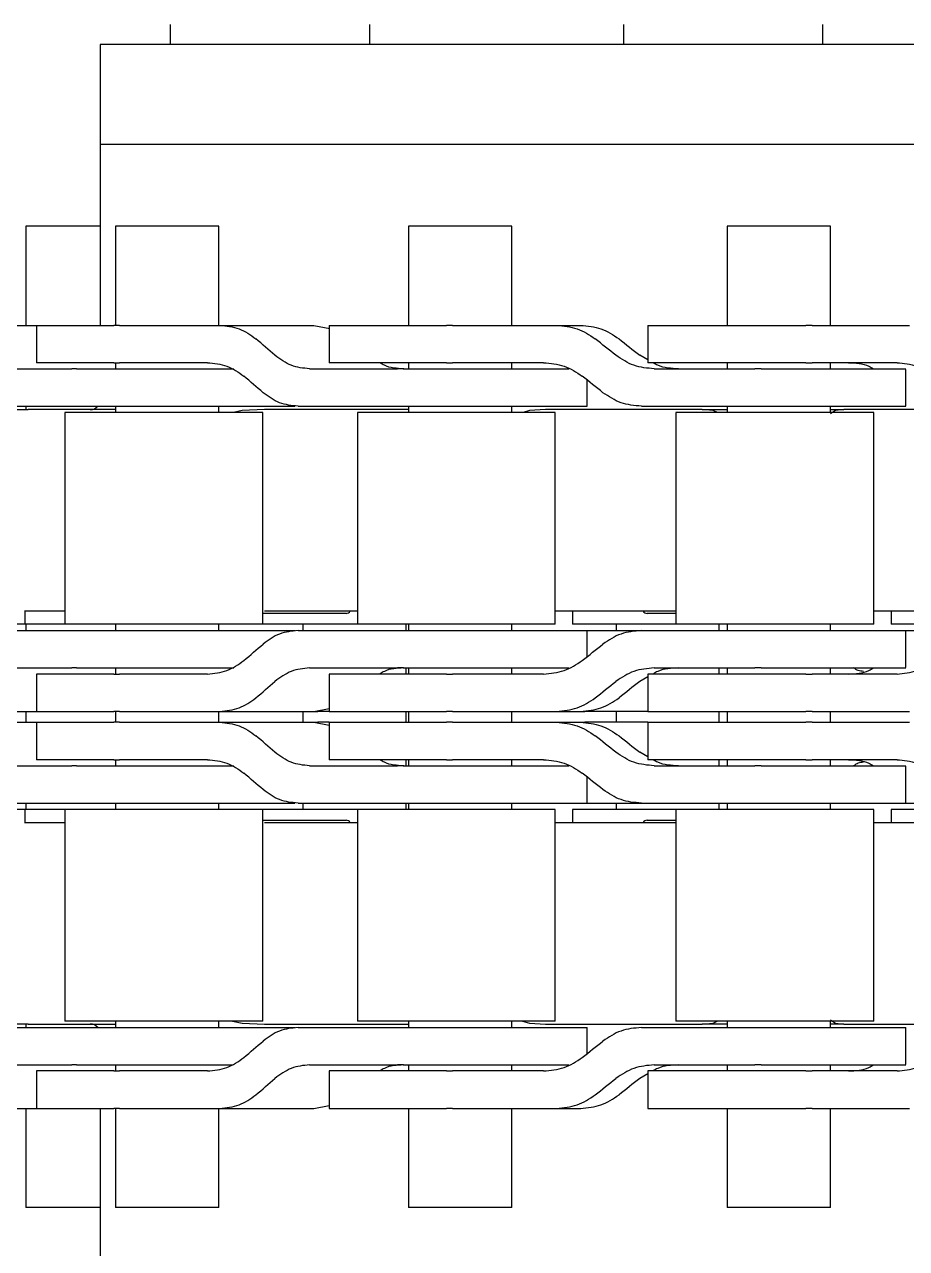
# Model space of a CAD drawing. Header units: millimetres. Extents: x 0 to 11880, y 0 to 8400.
# Drawn here: x 10770.9 to 10841.7, y 5155.5 to 5253.8 of the extents above; entities that cross this region are included whole.
import ezdxf

# ---------------------------------------------------------------- set-up
doc = ezdxf.new("R2010")
doc.units = ezdxf.units.MM
doc.header["$LTSCALE"] = 20

msp = doc.modelspace()

# ---------------------------------------------------------------- linework, layer by layer
at = {"color": 7, "linetype": 'Continuous', "lineweight": 25}
for p, q in [((10782.603, 5253.846), (10782.603, 5252.246)), ((10798.603, 5252.246), (10798.603, 5253.846)), ((10818.976, 5253.846), (10818.976, 5252.246)), ((10834.976, 5252.246), (10834.976, 5253.846)), ((10776.976, 5252.246), (10776.976, 5244.246)), ((10876.976, 5252.246), (10776.976, 5252.246)), ((10776.976, 5244.246), (10776.976, 5229.686)), ((10776.976, 5244.246), (10876.976, 5244.246)), ((10770.998, 5237.646), (10770.998, 5229.686)), ((10772.367, 5237.646), (10770.998, 5237.646)), ((10776.976, 5237.646), (10772.367, 5237.646)), ((10778.211, 5237.646), (10778.211, 5229.686)), ((10786.133, 5237.646), (10778.211, 5237.646)), ((10786.491, 5237.646), (10786.133, 5237.646)), ((10786.491, 5229.686), (10786.491, 5237.646)), ((10801.719, 5237.646), (10801.719, 5229.686)), ((10809.999, 5237.646), (10801.719, 5237.646)), ((10809.999, 5229.686), (10809.999, 5237.646)), ((10827.293, 5237.646), (10827.293, 5229.686)), ((10835.573, 5237.646), (10827.293, 5237.646)), ((10835.573, 5229.686), (10835.573, 5237.646)), ((10763.506, 5229.686), (10771.851, 5229.686)), ((10771.851, 5229.686), (10771.851, 5226.686)), ((10771.851, 5229.686), (10778.08, 5229.686)), ((10778.537, 5229.686), (10778.08, 5229.686)), ((10778.537, 5229.686), (10779.601, 5229.686)), ((10779.601, 5229.686), (10786.575, 5229.686)), ((10786.575, 5229.686), (10794.128, 5229.686)), ((10794.128, 5229.686), (10795.417, 5229.44)), ((10795.359, 5229.686), (10795.359, 5226.686)), ((10795.359, 5229.686), (10804.761, 5229.686)), ((10805.258, 5229.686), (10804.761, 5229.686)), ((10805.258, 5229.686), (10806.374, 5229.686)), ((10806.374, 5229.686), (10813.598, 5229.686)), ((10813.598, 5229.686), (10815.539, 5229.686)), ((10820.933, 5229.686), (10820.933, 5226.686)), ((10820.933, 5229.686), (10833.617, 5229.686)), ((10834.106, 5229.686), (10833.617, 5229.686)), ((10834.106, 5229.686), (10835.165, 5229.686)), ((10835.165, 5229.686), (10841.93, 5229.686)), ((10778.08, 5226.686), (10771.851, 5226.686)), ((10778.08, 5226.686), (10778.537, 5226.686)), ((10778.211, 5226.686), (10778.211, 5226.196)), ((10779.601, 5226.686), (10778.537, 5226.686)), ((10785.581, 5226.686), (10779.601, 5226.686)), ((10804.761, 5226.686), (10795.359, 5226.686)), ((10801.719, 5226.686), (10801.719, 5226.196)), ((10804.761, 5226.686), (10805.258, 5226.686)), ((10806.374, 5226.686), (10805.258, 5226.686)), ((10812.548, 5226.686), (10806.374, 5226.686)), ((10809.999, 5226.196), (10809.999, 5226.686)), ((10820.933, 5226.915), (10820.274, 5227.278)), ((10833.617, 5226.686), (10820.933, 5226.686)), ((10827.293, 5226.686), (10827.293, 5226.196)), ((10833.617, 5226.686), (10834.106, 5226.686)), ((10835.165, 5226.686), (10834.106, 5226.686)), ((10840.927, 5226.686), (10835.165, 5226.686)), ((10835.573, 5226.196), (10835.573, 5226.686)), ((10769.365, 5226.196), (10773.949, 5226.196)), ((10773.949, 5226.196), (10774.689, 5226.196)), ((10775.061, 5226.196), (10774.689, 5226.196)), ((10775.061, 5226.196), (10787.7, 5226.196)), ((10793.777, 5226.196), (10799.865, 5226.196)), ((10799.865, 5226.196), (10800.827, 5226.196)), ((10801.284, 5226.196), (10800.827, 5226.196)), ((10801.284, 5226.196), (10814.594, 5226.196)), ((10821.439, 5226.196), (10828.435, 5226.196)), ((10828.435, 5226.196), (10829.525, 5226.196)), ((10830.022, 5226.196), (10829.525, 5226.196)), ((10830.022, 5226.196), (10841.619, 5226.196)), ((10841.619, 5223.196), (10841.619, 5226.152)), ((10816.055, 5223.196), (10816.055, 5225.29)), ((10767.351, 5222.915), (10771.198, 5222.915)), ((10768.636, 5223.196), (10773.949, 5223.196)), ((10771.198, 5222.915), (10769.116, 5222.837)), ((10770.998, 5223.196), (10770.998, 5222.915)), ((10778.211, 5222.915), (10771.198, 5222.915)), ((10773.949, 5223.196), (10774.689, 5223.196)), ((10774.147, 5222.696), (10774.147, 5205.676)), ((10787.987, 5222.696), (10774.147, 5222.696)), ((10774.689, 5223.196), (10775.061, 5223.196)), ((10775.061, 5223.196), (10792.587, 5223.196)), ((10778.211, 5223.196), (10778.211, 5222.696)), ((10786.491, 5222.696), (10786.491, 5223.196)), ((10788.377, 5222.837), (10787.666, 5222.696)), ((10790.027, 5222.696), (10787.987, 5222.696)), ((10790.149, 5222.915), (10788.377, 5222.837)), ((10790.027, 5205.676), (10790.027, 5222.696)), ((10801.706, 5222.915), (10790.149, 5222.915)), ((10792.852, 5223.196), (10799.865, 5223.196)), ((10797.615, 5222.696), (10797.615, 5205.676)), ((10812.808, 5222.696), (10797.615, 5222.696)), ((10799.865, 5223.196), (10800.827, 5223.196)), ((10800.827, 5223.196), (10801.284, 5223.196)), ((10801.284, 5223.196), (10816.055, 5223.196)), ((10801.719, 5223.196), (10801.719, 5222.696)), ((10809.999, 5222.696), (10809.999, 5223.196)), ((10811.417, 5222.837), (10810.931, 5222.696)), ((10812.706, 5222.915), (10811.417, 5222.837)), ((10825.287, 5222.915), (10812.706, 5222.915)), ((10813.495, 5222.696), (10812.808, 5222.696)), ((10813.495, 5205.676), (10813.495, 5222.696)), ((10820.407, 5223.196), (10828.435, 5223.196)), ((10823.179, 5222.696), (10823.179, 5205.676)), ((10839.059, 5222.696), (10823.179, 5222.696)), ((10826.18, 5222.837), (10825.287, 5222.915)), ((10825.287, 5222.915), (10827.293, 5222.915)), ((10826.517, 5222.696), (10826.18, 5222.837)), ((10827.293, 5223.196), (10827.293, 5222.696)), ((10828.435, 5223.196), (10829.525, 5223.196)), ((10829.525, 5223.196), (10830.022, 5223.196)), ((10830.022, 5223.196), (10841.619, 5223.196)), ((10835.573, 5222.696), (10835.573, 5223.196)), ((10835.573, 5222.915), (10836.659, 5222.915)), ((10835.98, 5222.837), (10835.573, 5222.569)), ((10836.659, 5222.915), (10835.98, 5222.837)), ((10849.034, 5222.915), (10836.659, 5222.915)), ((10839.059, 5205.676), (10839.059, 5222.696)), ((10770.906, 5206.757), (10771.198, 5206.746)), ((10770.953, 5205.676), (10770.953, 5206.746)), ((10770.953, 5206.746), (10771.198, 5206.746)), ((10771.198, 5206.746), (10774.147, 5206.746)), ((10796.703, 5206.546), (10790.027, 5206.546)), ((10790.149, 5206.746), (10797.615, 5206.746)), ((10813.495, 5206.746), (10823.179, 5206.746)), ((10814.892, 5206.746), (10814.892, 5205.676)), ((10823.179, 5206.546), (10820.876, 5206.546)), ((10839.059, 5206.746), (10848.338, 5206.746)), ((10840.457, 5206.746), (10840.457, 5205.676)), ((10770.953, 5205.676), (10766.983, 5205.676)), ((10768.636, 5205.176), (10773.949, 5205.176)), ((10774.147, 5205.676), (10770.953, 5205.676)), ((10770.998, 5205.676), (10770.998, 5205.176)), ((10773.949, 5205.176), (10774.689, 5205.176)), ((10787.987, 5205.676), (10774.147, 5205.676)), ((10774.689, 5205.176), (10775.061, 5205.176)), ((10775.061, 5205.176), (10792.587, 5205.176)), ((10778.211, 5205.676), (10778.211, 5205.176)), ((10786.491, 5205.176), (10786.491, 5205.676)), ((10790.027, 5205.676), (10787.987, 5205.676)), ((10797.615, 5205.676), (10790.027, 5205.676)), ((10792.852, 5205.176), (10799.865, 5205.176)), ((10793.239, 5205.676), (10793.239, 5205.176)), ((10812.808, 5205.676), (10797.615, 5205.676)), ((10799.865, 5205.176), (10800.827, 5205.176)), ((10800.827, 5205.176), (10801.284, 5205.176)), ((10801.284, 5205.176), (10816.055, 5205.176)), ((10801.519, 5205.176), (10801.519, 5205.676)), ((10801.719, 5205.676), (10801.719, 5205.176)), ((10809.999, 5205.176), (10809.999, 5205.676)), ((10813.495, 5205.676), (10812.808, 5205.676)), ((10823.179, 5205.676), (10814.892, 5205.676)), ((10816.055, 5203.081), (10816.055, 5205.176)), ((10816.055, 5205.176), (10820.394, 5205.176)), ((10818.378, 5205.676), (10818.378, 5205.176)), ((10820.407, 5205.176), (10828.435, 5205.176)), ((10839.059, 5205.676), (10823.179, 5205.676)), ((10826.658, 5205.176), (10826.658, 5205.676)), ((10827.293, 5205.676), (10827.293, 5205.176)), ((10828.435, 5205.176), (10829.525, 5205.176)), ((10829.525, 5205.176), (10830.022, 5205.176)), ((10830.022, 5205.176), (10841.619, 5205.176)), ((10835.573, 5205.176), (10835.573, 5205.676)), ((10848.338, 5205.676), (10840.457, 5205.676)), ((10841.619, 5202.219), (10841.619, 5205.176)), ((10841.619, 5205.176), (10844.126, 5205.176)), ((10769.365, 5202.176), (10773.949, 5202.176)), ((10773.949, 5202.176), (10774.689, 5202.176)), ((10775.061, 5202.176), (10774.689, 5202.176)), ((10775.061, 5202.176), (10787.7, 5202.176)), ((10778.211, 5202.176), (10778.211, 5201.686)), ((10793.777, 5202.176), (10799.865, 5202.176)), ((10799.865, 5202.176), (10800.827, 5202.176)), ((10801.284, 5202.176), (10800.827, 5202.176)), ((10801.284, 5202.176), (10814.594, 5202.176)), ((10801.519, 5201.686), (10801.519, 5202.176)), ((10801.719, 5202.176), (10801.719, 5201.686)), ((10809.999, 5201.686), (10809.999, 5202.176)), ((10821.439, 5202.176), (10828.435, 5202.176)), ((10826.658, 5201.686), (10826.658, 5202.176)), ((10827.293, 5202.176), (10827.293, 5201.686)), ((10828.435, 5202.176), (10829.525, 5202.176)), ((10830.022, 5202.176), (10829.525, 5202.176)), ((10830.022, 5202.176), (10841.619, 5202.176)), ((10835.573, 5201.686), (10835.573, 5202.176)), ((10771.851, 5201.686), (10771.851, 5198.686)), ((10778.08, 5201.686), (10771.851, 5201.686)), ((10778.08, 5201.686), (10778.537, 5201.686)), ((10779.601, 5201.686), (10778.537, 5201.686)), ((10785.581, 5201.686), (10779.601, 5201.686)), ((10795.359, 5201.686), (10795.359, 5198.686)), ((10804.761, 5201.686), (10795.359, 5201.686)), ((10804.761, 5201.686), (10805.258, 5201.686)), ((10806.374, 5201.686), (10805.258, 5201.686)), ((10812.548, 5201.686), (10806.374, 5201.686)), ((10820.933, 5201.457), (10820.274, 5201.093)), ((10820.933, 5201.686), (10820.933, 5198.686)), ((10833.617, 5201.686), (10820.933, 5201.686)), ((10833.617, 5201.686), (10834.106, 5201.686)), ((10835.165, 5201.686), (10834.106, 5201.686)), ((10840.927, 5201.686), (10835.165, 5201.686)), ((10794.128, 5198.686), (10795.359, 5198.921)), ((10763.506, 5198.686), (10771.851, 5198.686)), ((10770.998, 5198.686), (10770.998, 5197.806)), ((10771.851, 5198.686), (10778.08, 5198.686)), ((10778.537, 5198.686), (10778.08, 5198.686)), ((10778.211, 5198.686), (10778.211, 5197.806)), ((10778.537, 5198.686), (10779.601, 5198.686)), ((10779.601, 5198.686), (10786.575, 5198.686)), ((10786.491, 5197.806), (10786.491, 5198.686)), ((10786.575, 5198.686), (10794.128, 5198.686)), ((10793.239, 5198.686), (10793.239, 5197.806)), ((10794.128, 5198.686), (10794.437, 5198.686)), ((10795.359, 5198.686), (10794.437, 5198.686)), ((10795.359, 5198.686), (10804.761, 5198.686)), ((10801.519, 5197.806), (10801.519, 5198.686)), ((10801.719, 5198.686), (10801.719, 5197.806)), ((10805.258, 5198.686), (10804.761, 5198.686)), ((10805.258, 5198.686), (10806.374, 5198.686)), ((10806.374, 5198.686), (10813.598, 5198.686)), ((10809.999, 5197.806), (10809.999, 5198.686)), ((10813.598, 5198.686), (10815.539, 5198.686)), ((10815.539, 5198.686), (10815.882, 5198.686)), ((10820.933, 5198.686), (10815.882, 5198.686)), ((10818.378, 5198.686), (10818.378, 5197.806)), ((10820.933, 5198.686), (10833.617, 5198.686)), ((10826.658, 5197.806), (10826.658, 5198.686)), ((10827.293, 5198.686), (10827.293, 5197.806)), ((10834.106, 5198.686), (10833.617, 5198.686)), ((10834.106, 5198.686), (10835.165, 5198.686)), ((10835.165, 5198.686), (10841.93, 5198.686)), ((10835.573, 5197.806), (10835.573, 5198.686)), ((10763.506, 5197.806), (10771.851, 5197.806)), ((10771.851, 5197.806), (10771.851, 5194.806)), ((10771.851, 5197.806), (10778.08, 5197.806)), ((10778.537, 5197.806), (10778.08, 5197.806)), ((10778.537, 5197.806), (10779.601, 5197.806)), ((10779.601, 5197.806), (10786.575, 5197.806)), ((10786.575, 5197.806), (10794.128, 5197.806)), ((10794.128, 5197.806), (10795.359, 5197.571)), ((10794.128, 5197.806), (10794.437, 5197.806)), ((10795.359, 5197.806), (10794.437, 5197.806)), ((10795.359, 5197.806), (10795.359, 5194.806)), ((10795.359, 5197.806), (10804.761, 5197.806)), ((10805.258, 5197.806), (10804.761, 5197.806)), ((10805.258, 5197.806), (10806.374, 5197.806)), ((10806.374, 5197.806), (10813.598, 5197.806)), ((10813.598, 5197.806), (10815.539, 5197.806)), ((10815.539, 5197.806), (10815.882, 5197.806)), ((10820.933, 5197.806), (10815.882, 5197.806)), ((10820.933, 5197.806), (10820.933, 5194.806)), ((10820.933, 5197.806), (10833.617, 5197.806)), ((10834.106, 5197.806), (10833.617, 5197.806)), ((10834.106, 5197.806), (10835.165, 5197.806)), ((10835.165, 5197.806), (10841.93, 5197.806)), ((10820.933, 5195.035), (10820.274, 5195.398)), ((10769.365, 5194.316), (10773.949, 5194.316)), ((10778.08, 5194.806), (10771.851, 5194.806)), ((10773.949, 5194.316), (10774.689, 5194.316)), ((10775.061, 5194.316), (10774.689, 5194.316)), ((10775.061, 5194.316), (10787.7, 5194.316)), ((10778.08, 5194.806), (10778.537, 5194.806)), ((10778.211, 5194.806), (10778.211, 5194.316)), ((10779.601, 5194.806), (10778.537, 5194.806)), ((10785.581, 5194.806), (10779.601, 5194.806)), ((10793.777, 5194.316), (10799.865, 5194.316)), ((10804.761, 5194.806), (10795.359, 5194.806)), ((10799.865, 5194.316), (10800.827, 5194.316)), ((10801.284, 5194.316), (10800.827, 5194.316)), ((10801.284, 5194.316), (10814.594, 5194.316)), ((10801.519, 5194.316), (10801.519, 5194.806)), ((10801.719, 5194.806), (10801.719, 5194.316)), ((10804.761, 5194.806), (10805.258, 5194.806)), ((10806.374, 5194.806), (10805.258, 5194.806)), ((10812.548, 5194.806), (10806.374, 5194.806)), ((10809.999, 5194.316), (10809.999, 5194.806)), ((10833.617, 5194.806), (10820.933, 5194.806)), ((10821.439, 5194.316), (10828.435, 5194.316)), ((10826.658, 5194.316), (10826.658, 5194.806)), ((10827.293, 5194.806), (10827.293, 5194.316)), ((10828.435, 5194.316), (10829.525, 5194.316)), ((10830.022, 5194.316), (10829.525, 5194.316)), ((10830.022, 5194.316), (10841.619, 5194.316)), ((10833.617, 5194.806), (10834.106, 5194.806)), ((10835.165, 5194.806), (10834.106, 5194.806)), ((10840.927, 5194.806), (10835.165, 5194.806)), ((10835.573, 5194.316), (10835.573, 5194.806)), ((10841.619, 5191.316), (10841.619, 5194.272)), ((10816.055, 5191.316), (10816.055, 5193.41)), ((10768.636, 5191.316), (10773.949, 5191.316)), ((10770.998, 5191.316), (10770.998, 5190.816)), ((10773.949, 5191.316), (10774.689, 5191.316)), ((10774.689, 5191.316), (10775.061, 5191.316)), ((10775.061, 5191.316), (10792.587, 5191.316)), ((10778.211, 5191.316), (10778.211, 5190.816)), ((10786.491, 5190.816), (10786.491, 5191.316)), ((10792.852, 5191.316), (10799.865, 5191.316)), ((10793.239, 5191.316), (10793.239, 5190.816)), ((10799.865, 5191.316), (10800.827, 5191.316)), ((10800.827, 5191.316), (10801.284, 5191.316)), ((10801.284, 5191.316), (10816.055, 5191.316)), ((10801.519, 5190.816), (10801.519, 5191.316)), ((10801.719, 5191.316), (10801.719, 5190.816)), ((10809.999, 5190.816), (10809.999, 5191.316)), ((10816.055, 5191.316), (10820.394, 5191.316)), ((10818.378, 5191.316), (10818.378, 5190.816)), ((10820.407, 5191.316), (10828.435, 5191.316)), ((10826.658, 5190.816), (10826.658, 5191.316)), ((10827.293, 5191.316), (10827.293, 5190.816)), ((10828.435, 5191.316), (10829.525, 5191.316)), ((10829.525, 5191.316), (10830.022, 5191.316)), ((10830.022, 5191.316), (10841.619, 5191.316)), ((10835.573, 5190.816), (10835.573, 5191.316)), ((10841.619, 5191.316), (10844.126, 5191.316)), ((10770.953, 5190.816), (10766.983, 5190.816)), ((10770.953, 5189.746), (10770.953, 5190.816)), ((10774.147, 5190.816), (10770.953, 5190.816)), ((10774.147, 5190.816), (10774.147, 5173.796)), ((10787.987, 5190.816), (10774.147, 5190.816)), ((10790.027, 5190.816), (10787.987, 5190.816)), ((10790.027, 5173.796), (10790.027, 5190.816)), ((10797.615, 5190.816), (10790.027, 5190.816)), ((10797.615, 5190.816), (10797.615, 5173.796)), ((10812.808, 5190.816), (10797.615, 5190.816)), ((10813.495, 5190.816), (10812.808, 5190.816)), ((10813.495, 5173.796), (10813.495, 5190.816)), ((10814.892, 5190.816), (10814.892, 5189.746)), ((10823.179, 5190.816), (10814.892, 5190.816)), ((10823.179, 5190.816), (10823.179, 5173.796)), ((10839.059, 5190.816), (10823.179, 5190.816)), ((10839.059, 5173.796), (10839.059, 5190.816)), ((10840.457, 5190.816), (10840.457, 5189.746)), ((10848.338, 5190.816), (10840.457, 5190.816)), ((10771.198, 5189.746), (10770.906, 5189.735)), ((10771.198, 5189.746), (10770.953, 5189.746)), ((10774.147, 5189.746), (10771.198, 5189.746)), ((10790.027, 5189.946), (10796.703, 5189.946)), ((10797.615, 5189.746), (10790.149, 5189.746)), ((10823.179, 5189.746), (10813.495, 5189.746)), ((10820.876, 5189.946), (10823.179, 5189.946)), ((10848.338, 5189.746), (10839.059, 5189.746)), ((10771.198, 5173.577), (10767.351, 5173.577)), ((10769.116, 5173.654), (10771.198, 5173.577)), ((10770.998, 5173.577), (10770.998, 5173.296)), ((10771.198, 5173.577), (10778.211, 5173.577)), ((10787.987, 5173.796), (10774.147, 5173.796)), ((10778.211, 5173.796), (10778.211, 5173.296)), ((10786.491, 5173.296), (10786.491, 5173.796)), ((10787.581, 5173.796), (10788.377, 5173.654)), ((10790.027, 5173.796), (10787.987, 5173.796)), ((10788.377, 5173.654), (10790.149, 5173.577)), ((10790.149, 5173.577), (10801.706, 5173.577)), ((10812.808, 5173.796), (10797.615, 5173.796)), ((10801.719, 5173.796), (10801.719, 5173.296)), ((10809.999, 5173.296), (10809.999, 5173.796)), ((10810.878, 5173.796), (10811.417, 5173.654)), ((10811.417, 5173.654), (10812.706, 5173.577)), ((10812.706, 5173.577), (10825.287, 5173.577)), ((10813.495, 5173.796), (10812.808, 5173.796)), ((10839.059, 5173.796), (10823.179, 5173.796)), ((10825.287, 5173.577), (10826.18, 5173.654)), ((10827.293, 5173.577), (10825.287, 5173.577)), ((10826.18, 5173.654), (10826.489, 5173.796)), ((10827.293, 5173.796), (10827.293, 5173.296)), ((10835.573, 5173.905), (10835.98, 5173.654)), ((10835.573, 5173.296), (10835.573, 5173.796)), ((10836.659, 5173.577), (10835.573, 5173.577)), ((10835.98, 5173.654), (10836.659, 5173.577)), ((10836.659, 5173.577), (10849.034, 5173.577)), ((10768.636, 5173.296), (10773.949, 5173.296)), ((10773.949, 5173.296), (10774.689, 5173.296)), ((10774.689, 5173.296), (10775.061, 5173.296)), ((10775.061, 5173.296), (10792.587, 5173.296)), ((10792.852, 5173.296), (10799.865, 5173.296)), ((10799.865, 5173.296), (10800.827, 5173.296)), ((10800.827, 5173.296), (10801.284, 5173.296)), ((10801.284, 5173.296), (10816.055, 5173.296)), ((10816.055, 5171.201), (10816.055, 5173.296)), ((10820.407, 5173.296), (10828.435, 5173.296)), ((10828.435, 5173.296), (10829.525, 5173.296)), ((10829.525, 5173.296), (10830.022, 5173.296)), ((10830.022, 5173.296), (10841.619, 5173.296)), ((10841.619, 5170.339), (10841.619, 5173.296)), ((10769.365, 5170.296), (10773.949, 5170.296)), ((10771.851, 5169.806), (10771.851, 5166.806)), ((10778.08, 5169.806), (10771.851, 5169.806)), ((10773.949, 5170.296), (10774.689, 5170.296)), ((10775.061, 5170.296), (10774.689, 5170.296)), ((10775.061, 5170.296), (10787.592, 5170.296)), ((10778.08, 5169.806), (10778.537, 5169.806)), ((10778.211, 5170.296), (10778.211, 5169.806)), ((10779.601, 5169.806), (10778.537, 5169.806)), ((10785.581, 5169.806), (10779.601, 5169.806)), ((10793.777, 5170.296), (10799.865, 5170.296)), ((10795.359, 5169.806), (10795.359, 5166.806)), ((10804.761, 5169.806), (10795.359, 5169.806)), ((10799.865, 5170.296), (10800.827, 5170.296)), ((10801.284, 5170.296), (10800.827, 5170.296)), ((10801.284, 5170.296), (10814.594, 5170.296)), ((10801.719, 5170.296), (10801.719, 5169.806)), ((10804.761, 5169.806), (10805.258, 5169.806)), ((10806.374, 5169.806), (10805.258, 5169.806)), ((10812.548, 5169.806), (10806.374, 5169.806)), ((10809.999, 5169.806), (10809.999, 5170.296)), ((10820.933, 5169.577), (10820.274, 5169.213)), ((10820.933, 5169.806), (10820.933, 5166.806)), ((10833.617, 5169.806), (10820.933, 5169.806)), ((10821.439, 5170.296), (10828.435, 5170.296)), ((10827.293, 5170.296), (10827.293, 5169.806)), ((10828.435, 5170.296), (10829.525, 5170.296)), ((10830.022, 5170.296), (10829.525, 5170.296)), ((10830.022, 5170.296), (10841.619, 5170.296)), ((10833.617, 5169.806), (10834.106, 5169.806)), ((10835.165, 5169.806), (10834.106, 5169.806)), ((10840.927, 5169.806), (10835.165, 5169.806)), ((10835.573, 5169.806), (10835.573, 5170.296)), ((10763.506, 5166.806), (10771.851, 5166.806)), ((10770.998, 5166.806), (10770.998, 5158.846)), ((10771.851, 5166.806), (10778.08, 5166.806)), ((10776.976, 5166.806), (10776.976, 5152.245)), ((10778.537, 5166.806), (10778.08, 5166.806)), ((10778.211, 5166.806), (10778.211, 5158.846)), ((10778.537, 5166.806), (10779.601, 5166.806)), ((10779.601, 5166.806), (10786.575, 5166.806)), ((10786.491, 5158.846), (10786.491, 5166.806)), ((10786.575, 5166.806), (10794.128, 5166.806)), ((10794.128, 5166.806), (10795.359, 5167.041)), ((10795.359, 5166.806), (10804.761, 5166.806)), ((10801.719, 5166.806), (10801.719, 5158.846)), ((10805.258, 5166.806), (10804.761, 5166.806)), ((10805.258, 5166.806), (10806.374, 5166.806)), ((10806.374, 5166.806), (10813.598, 5166.806)), ((10809.999, 5158.846), (10809.999, 5166.806)), ((10813.598, 5166.806), (10815.539, 5166.806)), ((10820.933, 5166.806), (10833.617, 5166.806)), ((10827.293, 5166.806), (10827.293, 5158.846)), ((10834.106, 5166.806), (10833.617, 5166.806)), ((10834.106, 5166.806), (10835.165, 5166.806)), ((10835.165, 5166.806), (10841.93, 5166.806)), ((10835.573, 5158.846), (10835.573, 5166.806)), ((10772.367, 5158.846), (10770.998, 5158.846)), ((10776.976, 5158.846), (10772.367, 5158.846)), ((10786.133, 5158.846), (10778.211, 5158.846)), ((10786.491, 5158.846), (10786.133, 5158.846)), ((10809.999, 5158.846), (10801.719, 5158.846)), ((10835.573, 5158.846), (10827.293, 5158.846))]:
    msp.add_line(p, q, dxfattribs=at)
for centre, radius, start, end in [((10776.176, 5223.715), 0.8, 270, 319.55258), ((10796.703, 5206.946), 0.4, 270, 330), ((10820.876, 5206.946), 0.4, 210, 270), ((10796.703, 5189.546), 0.4, 30, 90), ((10820.876, 5189.546), 0.4, 90, 150), ((10776.176, 5172.777), 0.8, 40.44742, 90)]:
    msp.add_arc(centre, radius, start, end, dxfattribs=at)
for centre, major_axis, ratio, start_param, end_param in [((10769.902, 5227.941), (49.37, -38.327), 0.206471, 1.294151, 1.327554), ((10812.308, 5227.941), (49.959, -39.577), 0.051025, 1.489774, 1.523177), ((10824.67, 5227.941), (49.959, -39.577), 0.051025, 4.631367, 4.66477), ((10769.902, 5224.112), (49.37, -38.327), 0.206471, 1.315058, 1.348469), ((10812.308, 5224.112), (49.959, -39.577), 0.051025, 1.510681, 1.544092), ((10769.902, 5204.26), (49.37, 38.327), 0.206471, 4.934717, 4.968127), ((10812.308, 5204.26), (49.959, 39.577), 0.051025, 4.739094, 4.772504), ((10769.902, 5200.431), (49.37, 38.327), 0.206471, 4.955631, 4.989034), ((10812.308, 5200.431), (49.959, 39.577), 0.051025, 4.760008, 4.793411), ((10824.67, 5200.431), (49.959, 39.577), 0.051025, 1.618415, 1.651819), ((10769.902, 5196.061), (49.37, -38.327), 0.206471, 1.294151, 1.327554), ((10812.308, 5196.061), (49.959, -39.577), 0.051025, 1.489774, 1.523177), ((10824.67, 5196.061), (49.959, -39.577), 0.051025, 4.631367, 4.66477), ((10769.902, 5192.232), (49.37, -38.327), 0.206471, 1.315058, 1.348469), ((10812.308, 5192.232), (49.959, -39.577), 0.051025, 1.510681, 1.544092), ((10769.902, 5172.38), (49.37, 38.327), 0.206471, 4.934717, 4.968127), ((10812.308, 5172.38), (49.959, 39.577), 0.051025, 4.739094, 4.772504), ((10769.902, 5168.551), (49.37, 38.327), 0.206471, 4.955631, 4.989034), ((10812.308, 5168.551), (49.959, 39.577), 0.051025, 4.760008, 4.793411), ((10824.67, 5168.551), (49.959, 39.577), 0.051025, 1.618415, 1.651819)]:
    msp.add_ellipse(centre, major_axis=major_axis, ratio=ratio, start_param=start_param, end_param=end_param, dxfattribs=at)
for points, knots in [([(10786.575, 5229.686), (10787.106, 5229.637), (10788.167, 5229.539), (10789.039, 5228.915), (10789.474, 5228.603)], [0, 0, 0, 0, 0.501325, 1, 1, 1, 1]), ([(10813.598, 5229.686), (10814.163, 5229.637), (10815.291, 5229.539), (10816.234, 5228.915), (10816.703, 5228.603)], [0, 0, 0, 0, 0.501325, 1, 1, 1, 1]), ([(10815.539, 5229.686), (10816.096, 5229.637), (10817.208, 5229.539), (10818.146, 5228.915), (10818.614, 5228.603)], [0, 0, 0, 0, 0.501325, 1, 1, 1, 1]), ([(10785.581, 5226.686), (10786.118, 5226.637), (10787.188, 5226.539), (10788.068, 5225.914), (10788.507, 5225.603)], [0, 0, 0, 0, 0.501749, 1, 1, 1, 1]), ([(10793.777, 5226.196), (10793.277, 5226.245), (10792.28, 5226.343), (10791.426, 5226.967), (10790.999, 5227.278)], [0, 0, 0, 0, 0.501325, 1, 1, 1, 1]), ([(10801.331, 5226.196), (10800.79, 5226.219), (10800.108, 5226.249), (10799.545, 5226.611), (10799.429, 5226.686)], [0, 0, 0, 0, 0.79319, 1, 1, 1, 1]), ([(10812.548, 5226.686), (10813.115, 5226.637), (10814.245, 5226.539), (10815.19, 5225.914), (10815.661, 5225.603)], [0, 0, 0, 0, 0.501749, 1, 1, 1, 1]), ([(10821.439, 5226.196), (10820.882, 5226.245), (10819.77, 5226.343), (10818.832, 5226.967), (10818.364, 5227.278)], [0, 0, 0, 0, 0.501325, 1, 1, 1, 1]), ([(10823.38, 5226.196), (10822.806, 5226.219), (10822.081, 5226.249), (10821.474, 5226.611), (10821.349, 5226.686)], [0, 0, 0, 0, 0.79319, 1, 1, 1, 1]), ([(10837.027, 5226.686), (10837.6, 5226.663), (10838.321, 5226.633), (10838.922, 5226.271), (10839.047, 5226.196)], [0, 0, 0, 0, 0.793609, 1, 1, 1, 1]), ([(10840.927, 5226.686), (10841.469, 5226.637), (10842.549, 5226.539), (10843.466, 5225.914), (10843.922, 5225.603)], [0, 0, 0, 0, 0.501749, 1, 1, 1, 1]), ([(10792.852, 5223.196), (10792.347, 5223.245), (10791.34, 5223.343), (10790.477, 5223.967), (10790.047, 5224.278)], [0, 0, 0, 0, 0.5010918, 1, 1, 1, 1]), ([(10820.407, 5223.196), (10819.848, 5223.245), (10818.733, 5223.343), (10817.794, 5223.967), (10817.325, 5224.278)], [0, 0, 0, 0, 0.501092, 1, 1, 1, 1]), ([(10792.852, 5205.176), (10792.347, 5205.127), (10791.34, 5205.029), (10790.477, 5204.405), (10790.047, 5204.093)], [0, 0, 0, 0, 0.501092, 1, 1, 1, 1]), ([(10820.407, 5205.176), (10819.848, 5205.127), (10818.733, 5205.029), (10817.794, 5204.405), (10817.325, 5204.093)], [0, 0, 0, 0, 0.501092, 1, 1, 1, 1]), ([(10785.581, 5201.686), (10786.118, 5201.735), (10787.188, 5201.832), (10788.068, 5202.457), (10788.507, 5202.768)], [0, 0, 0, 0, 0.501749, 1, 1, 1, 1]), ([(10793.777, 5202.176), (10793.277, 5202.127), (10792.28, 5202.029), (10791.426, 5201.405), (10790.999, 5201.093)], [0, 0, 0, 0, 0.501325, 1, 1, 1, 1]), ([(10801.331, 5202.176), (10800.79, 5202.152), (10800.108, 5202.123), (10799.545, 5201.761), (10799.429, 5201.686)], [0, 0, 0, 0, 0.79319, 1, 1, 1, 1]), ([(10812.548, 5201.686), (10813.115, 5201.735), (10814.245, 5201.832), (10815.19, 5202.457), (10815.661, 5202.768)], [0, 0, 0, 0, 0.501749, 1, 1, 1, 1]), ([(10821.439, 5202.176), (10820.882, 5202.127), (10819.77, 5202.029), (10818.832, 5201.405), (10818.364, 5201.093)], [0, 0, 0, 0, 0.501325, 1, 1, 1, 1]), ([(10823.38, 5202.176), (10822.806, 5202.152), (10822.081, 5202.123), (10821.474, 5201.761), (10821.349, 5201.686)], [0, 0, 0, 0, 0.79319, 1, 1, 1, 1]), ([(10837.027, 5201.686), (10837.6, 5201.709), (10838.321, 5201.738), (10838.922, 5202.101), (10839.047, 5202.176)], [0, 0, 0, 0, 0.793609, 1, 1, 1, 1]), ([(10838.241, 5201.893), (10838.096, 5201.905), (10837.806, 5201.931), (10837.561, 5202.094), (10837.439, 5202.176)], [0, 0, 0, 0, 0.500782, 1, 1, 1, 1]), ([(10840.927, 5201.686), (10841.469, 5201.735), (10842.549, 5201.832), (10843.466, 5202.457), (10843.922, 5202.768)], [0, 0, 0, 0, 0.501749, 1, 1, 1, 1]), ([(10786.575, 5198.686), (10787.106, 5198.735), (10788.167, 5198.833), (10789.039, 5199.457), (10789.474, 5199.768)], [0, 0, 0, 0, 0.501325, 1, 1, 1, 1]), ([(10813.598, 5198.686), (10814.163, 5198.735), (10815.291, 5198.833), (10816.234, 5199.457), (10816.703, 5199.768)], [0, 0, 0, 0, 0.5013245, 1, 1, 1, 1]), ([(10815.539, 5198.686), (10816.096, 5198.735), (10817.208, 5198.833), (10818.146, 5199.457), (10818.614, 5199.768)], [0, 0, 0, 0, 0.501325, 1, 1, 1, 1]), ([(10786.575, 5197.806), (10787.106, 5197.757), (10788.167, 5197.659), (10789.039, 5197.035), (10789.474, 5196.723)], [0, 0, 0, 0, 0.501325, 1, 1, 1, 1]), ([(10813.598, 5197.806), (10814.163, 5197.757), (10815.291, 5197.659), (10816.234, 5197.035), (10816.703, 5196.723)], [0, 0, 0, 0, 0.501325, 1, 1, 1, 1]), ([(10815.539, 5197.806), (10816.096, 5197.757), (10817.208, 5197.659), (10818.146, 5197.035), (10818.614, 5196.723)], [0, 0, 0, 0, 0.501325, 1, 1, 1, 1]), ([(10793.777, 5194.316), (10793.277, 5194.365), (10792.28, 5194.463), (10791.426, 5195.087), (10790.999, 5195.398)], [0, 0, 0, 0, 0.501325, 1, 1, 1, 1]), ([(10821.439, 5194.316), (10820.882, 5194.365), (10819.77, 5194.463), (10818.832, 5195.087), (10818.364, 5195.398)], [0, 0, 0, 0, 0.5013245, 1, 1, 1, 1]), ([(10785.581, 5194.806), (10786.118, 5194.757), (10787.188, 5194.659), (10788.068, 5194.034), (10788.507, 5193.723)], [0, 0, 0, 0, 0.501749, 1, 1, 1, 1]), ([(10801.331, 5194.316), (10800.79, 5194.339), (10800.108, 5194.369), (10799.545, 5194.731), (10799.429, 5194.806)], [0, 0, 0, 0, 0.79319, 1, 1, 1, 1]), ([(10812.548, 5194.806), (10813.115, 5194.757), (10814.245, 5194.659), (10815.19, 5194.034), (10815.661, 5193.723)], [0, 0, 0, 0, 0.501749, 1, 1, 1, 1]), ([(10823.38, 5194.316), (10822.806, 5194.339), (10822.081, 5194.369), (10821.474, 5194.731), (10821.349, 5194.806)], [0, 0, 0, 0, 0.79319, 1, 1, 1, 1]), ([(10837.027, 5194.806), (10837.6, 5194.783), (10838.321, 5194.753), (10838.922, 5194.391), (10839.047, 5194.316)], [0, 0, 0, 0, 0.793609, 1, 1, 1, 1]), ([(10838.241, 5194.599), (10838.096, 5194.586), (10837.806, 5194.561), (10837.561, 5194.397), (10837.439, 5194.316)], [0, 0, 0, 0, 0.500782, 1, 1, 1, 1]), ([(10840.927, 5194.806), (10841.469, 5194.757), (10842.549, 5194.659), (10843.466, 5194.034), (10843.922, 5193.723)], [0, 0, 0, 0, 0.501749, 1, 1, 1, 1]), ([(10792.852, 5191.316), (10792.347, 5191.365), (10791.34, 5191.463), (10790.477, 5192.087), (10790.047, 5192.398)], [0, 0, 0, 0, 0.5010918, 1, 1, 1, 1]), ([(10820.407, 5191.316), (10819.848, 5191.365), (10818.733, 5191.463), (10817.794, 5192.087), (10817.325, 5192.398)], [0, 0, 0, 0, 0.5010918, 1, 1, 1, 1]), ([(10792.852, 5173.296), (10792.347, 5173.247), (10791.34, 5173.149), (10790.477, 5172.525), (10790.047, 5172.213)], [0, 0, 0, 0, 0.501092, 1, 1, 1, 1]), ([(10820.407, 5173.296), (10819.848, 5173.247), (10818.733, 5173.149), (10817.794, 5172.525), (10817.325, 5172.213)], [0, 0, 0, 0, 0.501092, 1, 1, 1, 1]), ([(10785.581, 5169.806), (10786.118, 5169.855), (10787.188, 5169.952), (10788.068, 5170.577), (10788.507, 5170.888)], [0, 0, 0, 0, 0.501749, 1, 1, 1, 1]), ([(10812.548, 5169.806), (10813.115, 5169.855), (10814.245, 5169.952), (10815.19, 5170.577), (10815.661, 5170.888)], [0, 0, 0, 0, 0.501749, 1, 1, 1, 1]), ([(10840.927, 5169.806), (10841.469, 5169.855), (10842.549, 5169.952), (10843.466, 5170.577), (10843.922, 5170.888)], [0, 0, 0, 0, 0.501749, 1, 1, 1, 1]), ([(10793.777, 5170.296), (10793.277, 5170.247), (10792.28, 5170.149), (10791.426, 5169.525), (10790.999, 5169.213)], [0, 0, 0, 0, 0.501325, 1, 1, 1, 1]), ([(10801.331, 5170.296), (10800.79, 5170.272), (10800.108, 5170.243), (10799.545, 5169.881), (10799.429, 5169.806)], [0, 0, 0, 0, 0.79319, 1, 1, 1, 1]), ([(10821.439, 5170.296), (10820.882, 5170.247), (10819.77, 5170.149), (10818.832, 5169.525), (10818.364, 5169.213)], [0, 0, 0, 0, 0.5013245, 1, 1, 1, 1]), ([(10823.38, 5170.296), (10822.806, 5170.272), (10822.081, 5170.243), (10821.474, 5169.881), (10821.349, 5169.806)], [0, 0, 0, 0, 0.79319, 1, 1, 1, 1]), ([(10837.027, 5169.806), (10837.6, 5169.829), (10838.321, 5169.858), (10838.922, 5170.221), (10839.047, 5170.296)], [0, 0, 0, 0, 0.793609, 1, 1, 1, 1]), ([(10786.575, 5166.806), (10787.106, 5166.855), (10788.167, 5166.953), (10789.039, 5167.577), (10789.474, 5167.888)], [0, 0, 0, 0, 0.501325, 1, 1, 1, 1]), ([(10813.598, 5166.806), (10814.163, 5166.855), (10815.291, 5166.953), (10816.234, 5167.577), (10816.703, 5167.888)], [0, 0, 0, 0, 0.5013245, 1, 1, 1, 1]), ([(10815.539, 5166.806), (10816.096, 5166.855), (10817.208, 5166.953), (10818.146, 5167.577), (10818.614, 5167.888)], [0, 0, 0, 0, 0.501325, 1, 1, 1, 1])]:
    msp.add_open_spline(points, degree=3, knots=knots, dxfattribs=at)

doc.saveas('drawing.dxf')
